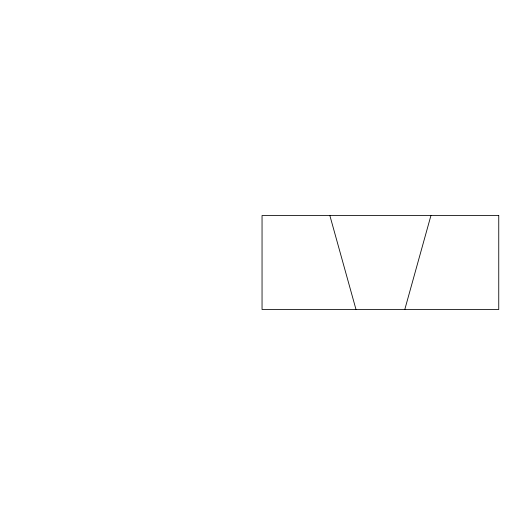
<?xml version="1.0" encoding="UTF-8"?>
<svg xmlns="http://www.w3.org/2000/svg" width="525" height="525" viewBox="0 0 525 525"><rect width="100%" height="100%" fill="white"/><g stroke="black" fill="none" stroke-linecap="round" stroke-linejoin="round"><path stroke-width="0.79" d="M404.795 309.488L430.946 215.512M329.851 215.512L356.002 309.488M498.75 215.512L262.047 215.512L262.047 309.488L498.75 309.488L498.75 215.512"/></g></svg>
